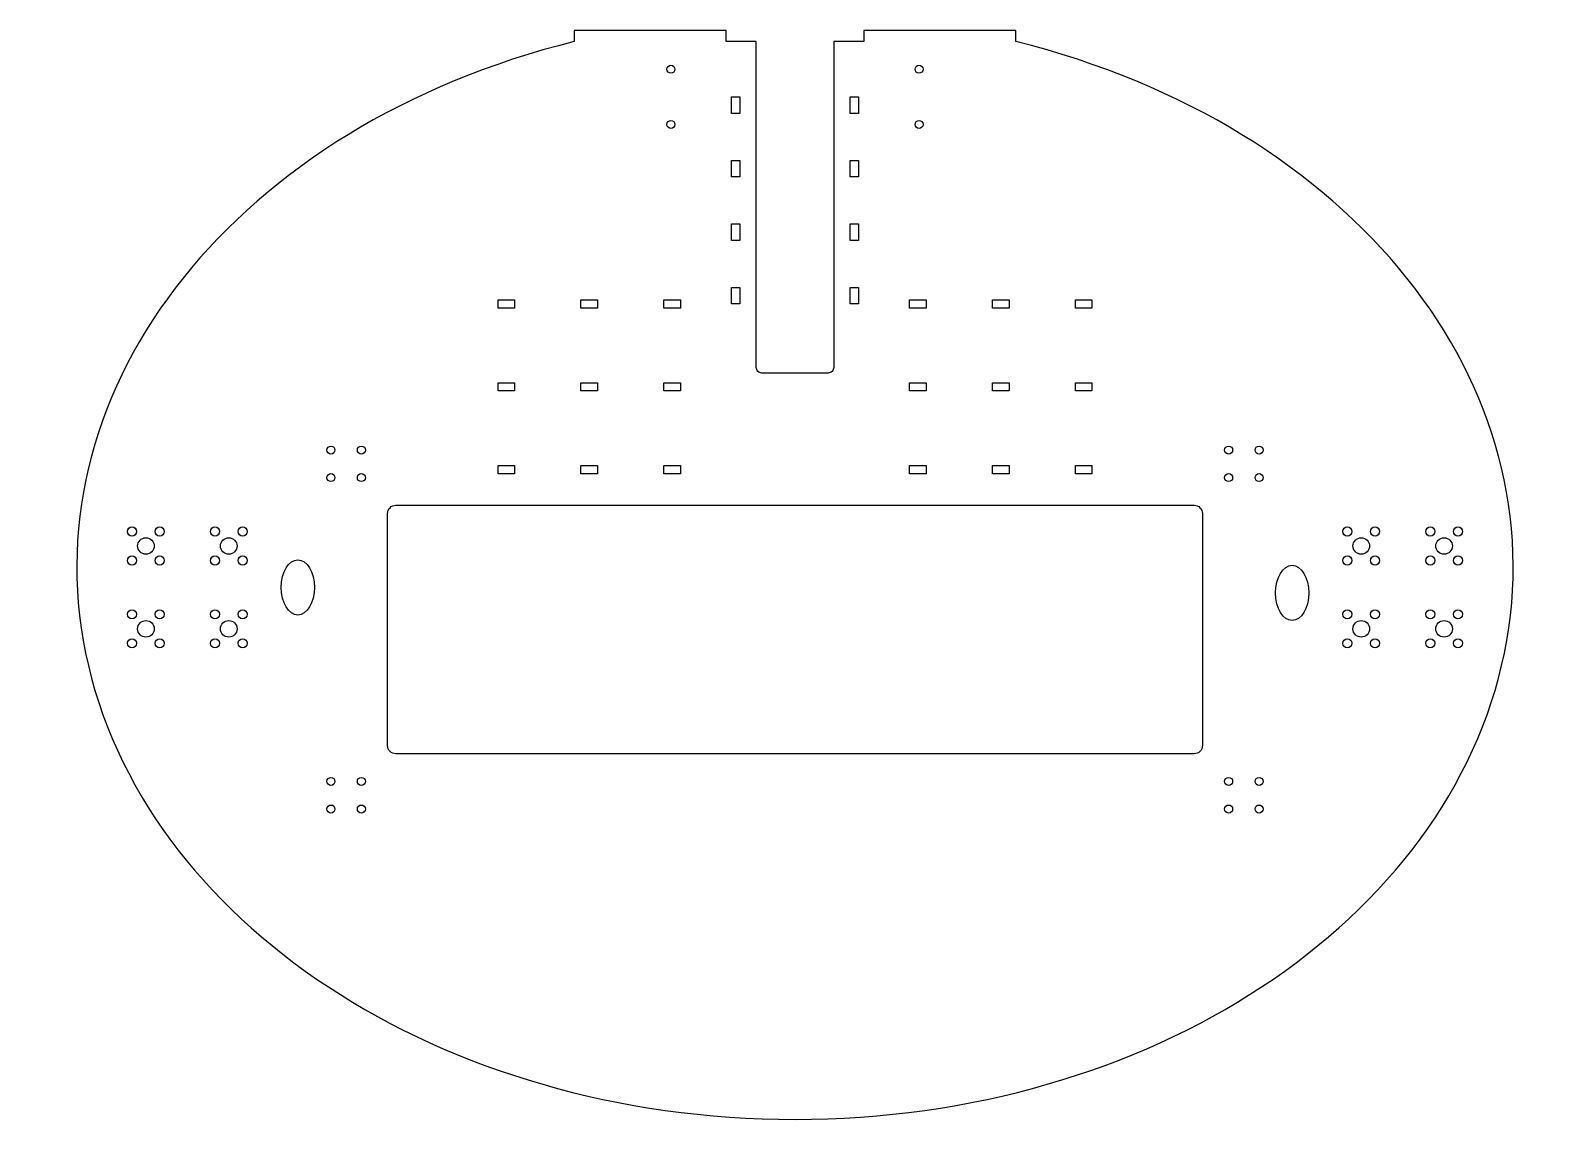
# Model space of a CAD drawing. Header units: millimetres. Extents: x -277 to 277, y -391 to 4.
import ezdxf

# ---------------------------------------------------------------- set-up
doc = ezdxf.new("R2010")
doc.units = ezdxf.units.MM

msp = doc.modelspace()

# ---------------------------------------------------------------- linework, layer by layer
msp.add_lwpolyline([(79.97, -0.36), (79.97, 3.64), (24.97, 3.64), (24.97, -0.36), (14, -0.36), (14, -118.36, -0.414214), (12, -120.36), (-12, -120.36, -0.414214), (-14, -118.36), (-14, -0.36), (-24.97, -0.36), (-24.97, 3.64), (-79.97, 3.64), (-79.97, -0.36)], format="xyb")
for points in [[(-20, -20.36), (-20, -26.36), (-23, -26.36), (-23, -20.36)], [(23, -20.36), (23, -26.36), (20, -26.36), (20, -20.36)], [(-20, -43.36), (-20, -49.36), (-23, -49.36), (-23, -43.36)], [(20, -43.36), (23, -43.36), (23, -49.36), (20, -49.36)], [(-20, -72.36), (-23, -72.36), (-23, -66.36), (-20, -66.36)], [(20, -66.36), (23, -66.36), (23, -72.36), (20, -72.36)], [(-101.5, -93.86), (-101.5, -96.86), (-107.5, -96.86), (-107.5, -93.86)], [(-71.5, -93.86), (-71.5, -96.86), (-77.5, -96.86), (-77.5, -93.86)], [(-47.5, -96.86), (-47.5, -93.86), (-41.5, -93.86), (-41.5, -96.86)], [(-20, -95.36), (-23, -95.36), (-23, -89.36), (-20, -89.36)], [(20, -89.36), (23, -89.36), (23, -95.36), (20, -95.36)], [(41.5, -96.86), (41.5, -93.86), (47.5, -93.86), (47.5, -96.86)], [(77.5, -93.86), (77.5, -96.86), (71.5, -96.86), (71.5, -93.86)], [(107.5, -93.86), (107.5, -96.86), (101.5, -96.86), (101.5, -93.86)], [(-101.5, -126.86), (-107.5, -126.86), (-107.5, -123.86), (-101.5, -123.86)], [(-71.5, -126.86), (-77.5, -126.86), (-77.5, -123.86), (-71.5, -123.86)], [(-41.5, -123.86), (-41.5, -126.86), (-47.5, -126.86), (-47.5, -123.86)], [(47.5, -126.86), (41.5, -126.86), (41.5, -123.86), (47.5, -123.86)], [(71.5, -123.86), (77.5, -123.86), (77.5, -126.86), (71.5, -126.86)], [(101.5, -123.86), (107.5, -123.86), (107.5, -126.86), (101.5, -126.86)], [(-101.5, -156.86), (-107.5, -156.86), (-107.5, -153.86), (-101.5, -153.86)], [(-71.5, -156.86), (-77.5, -156.86), (-77.5, -153.86), (-71.5, -153.86)], [(-41.5, -153.86), (-41.5, -156.86), (-47.5, -156.86), (-47.5, -153.86)], [(47.5, -156.86), (41.5, -156.86), (41.5, -153.86), (47.5, -153.86)], [(71.5, -153.86), (77.5, -153.86), (77.5, -156.86), (71.5, -156.86)], [(101.5, -153.86), (107.5, -153.86), (107.5, -156.86), (101.5, -156.86)]]:
    msp.add_lwpolyline(points, close=True)
msp.add_lwpolyline([(-144.5, -168.25), (144.5, -168.25, -0.414214), (147.5, -171.25), (147.5, -255.25, -0.414214), (144.5, -258.25), (-144.5, -258.25, -0.414214), (-147.5, -255.25), (-147.5, -171.25, -0.414214)], format="xyb", close=True)
for centre, radius in [((-44.91, -10.36), 1.45), ((44.91, -10.36), 1.45), ((-44.91, -30.36), 1.45), ((44.91, -30.36), 1.45), ((-168, -148.25), 1.45), ((-157, -148.25), 1.45), ((157, -148.25), 1.45), ((168, -148.25), 1.45), ((-168, -158.25), 1.45), ((-157, -158.25), 1.45), ((157, -158.25), 1.45), ((168, -158.25), 1.45), ((-240, -177.75), 1.65), ((-230, -177.75), 1.65), ((-210, -177.75), 1.65), ((-200, -177.75), 1.65), ((200, -177.75), 1.65), ((210, -177.75), 1.65), ((230, -177.75), 1.65), ((240, -177.75), 1.65), ((-235, -183), 3), ((-205, -183), 3), ((205, -183), 3), ((235, -183), 3), ((-240, -188.25), 1.65), ((-230, -188.25), 1.65), ((-210, -188.25), 1.65), ((-200, -188.25), 1.65), ((200, -188.25), 1.65), ((210, -188.25), 1.65), ((230, -188.25), 1.65), ((240, -188.25), 1.65), ((-240, -207.75), 1.65), ((-235, -213), 3), ((-230, -207.75), 1.65), ((-210, -207.75), 1.65), ((-205, -213), 3), ((-200, -207.75), 1.65), ((200, -207.75), 1.65), ((205, -213), 3), ((210, -207.75), 1.65), ((230, -207.75), 1.65), ((235, -213), 3), ((240, -207.75), 1.65), ((-240, -218.25), 1.65), ((-230, -218.25), 1.65), ((-210, -218.25), 1.65), ((-200, -218.25), 1.65), ((200, -218.25), 1.65), ((210, -218.25), 1.65), ((230, -218.25), 1.65), ((240, -218.25), 1.65), ((-168, -268.25), 1.45), ((-157, -268.25), 1.45), ((157, -268.25), 1.45), ((168, -268.25), 1.45), ((-168, -278.25), 1.45), ((-157, -278.25), 1.45), ((157, -278.25), 1.45), ((168, -278.25), 1.45)]:
    msp.add_circle(centre, radius)
msp.add_ellipse((0, -190.66), major_axis=(260, 0), ratio=0.769231, start_param=1.883462, end_param=7.541316)
for centre in [(-180, -198), (180, -200)]:
    msp.add_ellipse(centre, major_axis=(0, 10), ratio=0.6)

doc.saveas('drawing.dxf')
